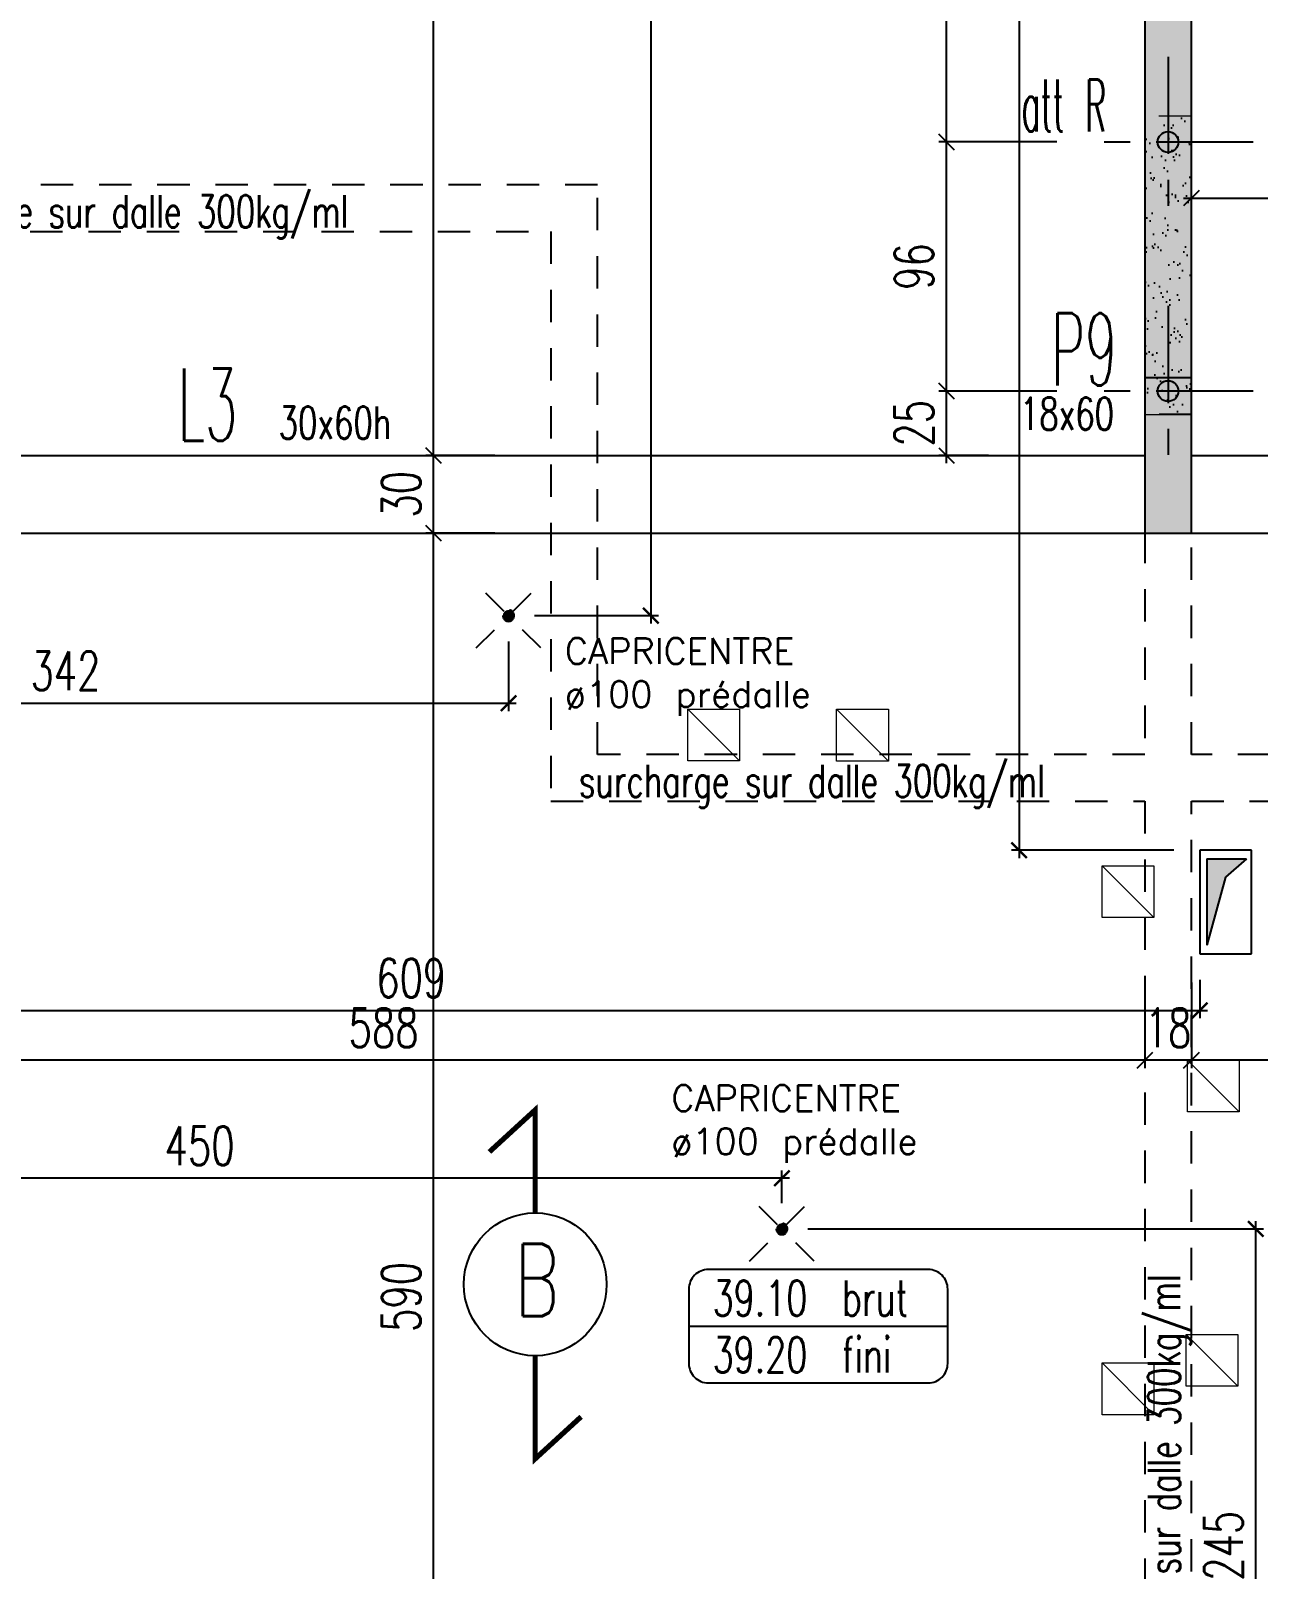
# Model space of a CAD drawing. Extents: x 308 to 787, y -199 to -146.
# Drawn here: x 325.88 to 330.62, y -170.14 to -164.2 of the extents above; entities that cross this region are included whole.
import ezdxf
from ezdxf.enums import TextEntityAlignment as Align

# ---------------------------------------------------------------- set-up
doc = ezdxf.new("R2010")
doc.units = 0
doc.header["$LTSCALE"] = 0.5
doc.header["$MEASUREMENT"] = 0
for name, pattern in [('AXES2', [1.125, 0.75, -0.125, 0.125, -0.125]), ('CACHE', [0.375, 0.25, -0.125]), ('CONTINU', [0]), ('DISCONTINU2', [0.375, 0.25, -0.125])]:
    doc.linetypes.add(name, pattern=pattern)
doc.layers.get('0').update_dxf_attribs({"linetype": 'CONTINUOUS'})
doc.layers.get('DEFPOINTS').update_dxf_attribs({"linetype": 'CONTINUOUS'})
doc.layers.add('00 - RESERVATIONS SPEC Plombier', color=90, linetype='CONTINUOUS', lineweight=20)
for name, color, linetype in [('_ SERTI RESERVATION', 210, 'CACHE'), ('AXES', 6, 'AXES2'), ('COTATION', 7, 'CONTINUOUS'), ('ELFOATTR', 7, 'CONTINUOUS'), ('HABILLAGE', 7, 'CONTINUOUS'), ('MURS', 3, 'CONTINUOUS'), ('PLANCHER', 7, 'CONTINUOUS'), ('POCHAGE', 254, 'CONTINUOUS'), ('POTEAUX', 1, 'CONTINUOUS'), ('POUTRES', 2, 'CONTINUOUS'), ('RAID', 1, 'CONTINUOUS'), ('RDC', 7, 'DISCONTINU2'), ('REPERAGE', 4, 'CONTINUOUS'), ('REPERE-POT', 4, 'CONTINUOUS'), ('REPERE-POUT', 4, 'CONTINUOUS'), ('REPERE-RAID', 4, 'CONTINUOUS'), ('TPFI cloisonsSAAD', 4, 'CONTINUOUS')]:
    doc.layers.add(name, color=color, linetype=linetype)
doc.styles.add('ROMANS8', font='romans.shx', dxfattribs={"width": 0.7})
doc.styles.get("Standard").update_dxf_attribs({"font": 'txt.shx'})
doc.dimstyles.new('COT50 cm', dxfattribs={"dimtxt": 0.15, "dimasz": 0.06, "dimexe": 0.03, "dimexo": 0.1, "dimgap": 0.05, "dimtad": 1, "dimdec": 0, "dimlfac": 100, "dimzin": 0, "dimdsep": 46, "dimtxsty": 'ROMANS8', "dimblk1": 'OBLIQUE', "dimblk2": 'OBLIQUE', "dimsah": 1, "dimcen": 0.03, "dimdle": 0.03, "dimclrt": 1, "dimadec": 0, "dimazin": 0, "dimtfac": 1, "dimtdec": 0, "dimtmove": 0, "dimatfit": 3, "dimfxl": 0, "dimtolj": 1, "dimtzin": 0, "dimlwd": -1, "dimlwe": -1, "dimarcsym": 0})
pattern_1 = [(37.5, (-167.69736, -4e-07), (-0.004409535, 0.134877664), [0, -0.1064, 0, -0.119, 0, -0.11375]), (7.5, (-167.69736, -4e-07), (0.12388437, 0.197550225), [0, -0.0574, 0, -0.0959, 0, -0.03675]), (327.5, (-167.78346, -4e-07), (0.21798993, 0.000396134), [0, -0.035, 0, -0.126, 0, -0.1645]), (317.5, (-167.78346, -4e-07), (0.21042886, 0.06143729), [0, -0.0175, 0, -0.0826, 0, -0.0945])]

# ---------------------------------------------------------------- blocks, each defined once
blk = doc.blocks.new('139')
at = {"layer": 'HABILLAGE', "color": 7}
blk.add_line((-0.6648, 0), (0.6648, 0), dxfattribs=at)
at = {"layer": 'HABILLAGE'}
blk.add_lwpolyline([(-0.5648, -0.291), (0.5648, -0.291, 0.414214), (0.6648, -0.191), (0.6648, 0.191, 0.414214), (0.5648, 0.291), (-0.5648, 0.291, 0.414214), (-0.6648, 0.191), (-0.6648, -0.191, 0.414214)], format="xyb", close=True, dxfattribs=at)
at = {"layer": 'HABILLAGE', "color": 1, "width": 0.7}
for s, p in [('brut', (0.1215, 0.054)), ('fini', (0.1215, -0.237))]:
    blk.add_text(s, height=0.18, dxfattribs=at).set_placement(p)
for tag, p in [('NIVBRUT', (-0.5425, 0.054)), ('NIVFINI', (-0.5425, -0.237))]:
    blk.add_attdef(tag, p, '', height=0.18, dxfattribs=at)
blk = doc.blocks.new('_Oblique')
at = {"layer": 'COTATION', "color": 0, "lineweight": -2}
blk.add_line((-0.5, -0.5), (0.5, 0.5), dxfattribs=at)
blk = doc.blocks.new('*D164')
at = {"layer": 'COTATION', "color": 0, "transparency": 16777216}
for p, q in [((327.432, -172.0714), (327.432, -166.1113)), ((327.669, -166.1413), (327.402, -166.1413)), ((327.6382, -172.0414), (327.402, -172.0414))]:
    blk.add_line(p, q, dxfattribs=at)
at = {"layer": 'DEFPOINTS', "color": 0, "transparency": 16777216}
for p in [(327.432, -166.1413), (327.769, -166.1413), (327.7382, -172.0414)]:
    blk.add_point(p, dxfattribs=at)
at = {"layer": 'COTATION', "color": 0, "transparency": 16777216, "xscale": 0.06, "yscale": 0.06, "zscale": 0.06}
for p, rotation in [((327.432, -166.1413), 90), ((327.432, -172.0414), 270)]:
    blk.add_blockref('_Oblique', p, dxfattribs=dict(at, rotation=rotation))
at = {"layer": 'COTATION', "color": 1, "transparency": 16777216, "insert": (327.307, -169.0913), "char_height": 0.15, "attachment_point": 5, "rotation": 90, "style": 'ROMANS8'}
blk.add_mtext('\\A1;590', dxfattribs=at)
blk = doc.blocks.new('*D165')
at = {"layer": 'COTATION', "color": 0, "transparency": 16777216}
for p, q in [((327.669, -165.8413), (327.402, -165.8413)), ((327.432, -166.1713), (327.432, -165.8113)), ((327.669, -166.1413), (327.402, -166.1413))]:
    blk.add_line(p, q, dxfattribs=at)
at = {"layer": 'DEFPOINTS', "color": 0, "transparency": 16777216}
for p in [(327.432, -165.8413), (327.769, -165.8413), (327.769, -166.1413)]:
    blk.add_point(p, dxfattribs=at)
at = {"layer": 'COTATION', "color": 0, "transparency": 16777216, "xscale": 0.06, "yscale": 0.06, "zscale": 0.06}
for p, rotation in [((327.432, -165.8413), 90), ((327.432, -166.1413), 270)]:
    blk.add_blockref('_Oblique', p, dxfattribs=dict(at, rotation=rotation))
at = {"layer": 'COTATION', "color": 1, "transparency": 16777216, "insert": (327.307, -165.9913), "char_height": 0.15, "attachment_point": 5, "rotation": 90, "style": 'ROMANS8'}
blk.add_mtext('\\A1;30', dxfattribs=at)
blk = doc.blocks.new('*D166')
at = {"layer": 'COTATION', "color": 0, "transparency": 16777216}
for p, q in [((327.432, -165.8713), (327.432, -160.6113)), ((327.8938, -160.6413), (327.402, -160.6413)), ((327.669, -165.8413), (327.402, -165.8413))]:
    blk.add_line(p, q, dxfattribs=at)
at = {"layer": 'DEFPOINTS', "color": 0, "transparency": 16777216}
for p in [(327.432, -160.6413), (327.9938, -160.6413), (327.769, -165.8413)]:
    blk.add_point(p, dxfattribs=at)
at = {"layer": 'COTATION', "color": 0, "transparency": 16777216, "xscale": 0.06, "yscale": 0.06, "zscale": 0.06}
for p, rotation in [((327.432, -160.6413), 90), ((327.432, -165.8413), 270)]:
    blk.add_blockref('_Oblique', p, dxfattribs=dict(at, rotation=rotation))
at = {"layer": 'COTATION', "color": 1, "transparency": 16777216, "insert": (327.307, -163.2413), "char_height": 0.15, "attachment_point": 5, "rotation": 90, "style": 'ROMANS8'}
blk.add_mtext('\\A1;520', dxfattribs=at)
blk = doc.blocks.new('*D175')
at = {"layer": 'COTATION', "color": 0, "transparency": 16777216}
for p, q in [((329.8402, -165.5926), (329.3832, -165.5926)), ((329.4132, -165.8713), (329.4132, -165.5626)), ((329.5753, -165.8413), (329.3832, -165.8413))]:
    blk.add_line(p, q, dxfattribs=at)
at = {"layer": 'DEFPOINTS', "color": 0, "transparency": 16777216}
for p in [(329.4132, -165.5926), (329.9402, -165.5926), (329.6753, -165.8413)]:
    blk.add_point(p, dxfattribs=at)
at = {"layer": 'COTATION', "color": 0, "transparency": 16777216, "xscale": 0.06, "yscale": 0.06, "zscale": 0.06}
for p, rotation in [((329.4132, -165.5926), 90), ((329.4132, -165.8413), 270)]:
    blk.add_blockref('_Oblique', p, dxfattribs=dict(at, rotation=rotation))
at = {"layer": 'COTATION', "color": 1, "transparency": 16777216, "insert": (329.2882, -165.717), "char_height": 0.15, "attachment_point": 5, "rotation": 90, "style": 'ROMANS8'}
blk.add_mtext('\\A1;25', dxfattribs=at)
blk = doc.blocks.new('*D176')
at = {"layer": 'COTATION', "color": 0, "transparency": 16777216}
for p, q in [((329.8402, -164.6305), (329.3832, -164.6305)), ((329.4132, -165.6226), (329.4132, -164.6005)), ((329.8402, -165.5926), (329.3832, -165.5926))]:
    blk.add_line(p, q, dxfattribs=at)
at = {"layer": 'DEFPOINTS', "color": 0, "transparency": 16777216}
for p in [(329.4132, -164.6305), (329.9402, -164.6305), (329.9402, -165.5926)]:
    blk.add_point(p, dxfattribs=at)
at = {"layer": 'COTATION', "color": 0, "transparency": 16777216, "xscale": 0.06, "yscale": 0.06, "zscale": 0.06}
for p, rotation in [((329.4132, -164.6305), 90), ((329.4132, -165.5926), 270)]:
    blk.add_blockref('_Oblique', p, dxfattribs=dict(at, rotation=rotation))
at = {"layer": 'COTATION', "color": 1, "transparency": 16777216, "insert": (329.2882, -165.1116), "char_height": 0.15, "attachment_point": 5, "rotation": 90, "style": 'ROMANS8'}
blk.add_mtext('\\A1;96', dxfattribs=at)
blk = doc.blocks.new('*D177')
at = {"layer": 'COTATION', "color": 0, "transparency": 16777216}
for p, q in [((329.8493, -163.4405), (329.3832, -163.4405)), ((329.4132, -164.6605), (329.4132, -163.4105)), ((329.8402, -164.6305), (329.3832, -164.6305))]:
    blk.add_line(p, q, dxfattribs=at)
at = {"layer": 'DEFPOINTS', "color": 0, "transparency": 16777216}
for p in [(329.4132, -163.4405), (329.9493, -163.4405), (329.9402, -164.6305)]:
    blk.add_point(p, dxfattribs=at)
at = {"layer": 'COTATION', "color": 0, "transparency": 16777216, "xscale": 0.06, "yscale": 0.06, "zscale": 0.06}
for p, rotation in [((329.4132, -163.4405), 90), ((329.4132, -164.6305), 270)]:
    blk.add_blockref('_Oblique', p, dxfattribs=dict(at, rotation=rotation))
at = {"layer": 'COTATION', "color": 1, "transparency": 16777216, "insert": (329.2882, -164.0355), "char_height": 0.15, "attachment_point": 5, "rotation": 90, "style": 'ROMANS8'}
blk.add_mtext('\\A1;119', dxfattribs=at)
blk = doc.blocks.new('*D590')
at = {"layer": 'COTATION', "color": 0, "transparency": 16777216}
for p, q in [((330.3593, -167.8771), (330.3593, -168.2071)), ((332.9326, -167.8771), (332.9326, -168.2071)), ((332.9626, -168.1771), (330.3293, -168.1771))]:
    blk.add_line(p, q, dxfattribs=at)
at = {"layer": 'DEFPOINTS', "color": 0, "transparency": 16777216}
for p in [(330.3593, -166.1413), (332.9326, -166.1413), (330.3593, -168.1771)]:
    blk.add_point(p, dxfattribs=at)
at = {"layer": 'COTATION', "color": 0, "transparency": 16777216, "xscale": 0.06, "yscale": 0.06, "zscale": 0.06, "rotation": 180}
blk.add_blockref('_Oblique', (330.3593, -168.1771), dxfattribs=at)
at = {"layer": 'COTATION', "color": 0, "transparency": 16777216, "xscale": 0.06, "yscale": 0.06, "zscale": 0.06}
blk.add_blockref('_Oblique', (332.9326, -168.1771), dxfattribs=at)
at = {"layer": 'COTATION', "color": 1, "transparency": 16777216, "insert": (331.646, -168.0521), "char_height": 0.15, "attachment_point": 5, "style": 'ROMANS8'}
blk.add_mtext('\\A1;257', dxfattribs=at)
blk = doc.blocks.new('*D591')
at = {"layer": 'COTATION', "color": 0, "transparency": 16777216}
for p, q in [((330.1793, -167.8771), (330.1793, -168.2071)), ((330.3593, -167.8771), (330.3593, -168.2071)), ((330.3893, -168.1771), (330.1493, -168.1771))]:
    blk.add_line(p, q, dxfattribs=at)
at = {"layer": 'DEFPOINTS', "color": 0, "transparency": 16777216}
for p in [(330.1793, -166.1413), (330.3593, -166.1413), (330.1793, -168.1771)]:
    blk.add_point(p, dxfattribs=at)
at = {"layer": 'COTATION', "color": 0, "transparency": 16777216, "xscale": 0.06, "yscale": 0.06, "zscale": 0.06, "rotation": 180}
blk.add_blockref('_Oblique', (330.1793, -168.1771), dxfattribs=at)
at = {"layer": 'COTATION', "color": 0, "transparency": 16777216, "xscale": 0.06, "yscale": 0.06, "zscale": 0.06}
blk.add_blockref('_Oblique', (330.3593, -168.1771), dxfattribs=at)
at = {"layer": 'COTATION', "color": 1, "transparency": 16777216, "insert": (330.2693, -168.0521), "char_height": 0.15, "attachment_point": 5, "style": 'ROMANS8'}
blk.add_mtext('\\A1;18', dxfattribs=at)
blk = doc.blocks.new('*D592')
at = {"layer": 'COTATION', "color": 0, "transparency": 16777216}
for p, q in [((324.299, -167.8771), (324.299, -168.2071)), ((330.1793, -167.8771), (330.1793, -168.2071)), ((330.2093, -168.1771), (324.269, -168.1771))]:
    blk.add_line(p, q, dxfattribs=at)
at = {"layer": 'DEFPOINTS', "color": 0, "transparency": 16777216}
for p in [(330.1793, -166.1413), (324.299, -166.3597), (324.299, -168.1771)]:
    blk.add_point(p, dxfattribs=at)
at = {"layer": 'COTATION', "color": 0, "transparency": 16777216, "xscale": 0.06, "yscale": 0.06, "zscale": 0.06, "rotation": 180}
blk.add_blockref('_Oblique', (324.299, -168.1771), dxfattribs=at)
at = {"layer": 'COTATION', "color": 0, "transparency": 16777216, "xscale": 0.06, "yscale": 0.06, "zscale": 0.06}
blk.add_blockref('_Oblique', (330.1793, -168.1771), dxfattribs=at)
at = {"layer": 'COTATION', "color": 1, "transparency": 16777216, "insert": (327.2392, -168.0521), "char_height": 0.15, "attachment_point": 5, "style": 'ROMANS8'}
blk.add_mtext('\\A1;588', dxfattribs=at)
blk = doc.blocks.new('*D597')
at = {"layer": 'COTATION', "color": 0, "transparency": 16777216}
for p, q in [((330.3593, -165.111), (330.3593, -164.8174)), ((331.5559, -164.9963), (331.5559, -164.8174)), ((330.3293, -164.8474), (331.5859, -164.8474))]:
    blk.add_line(p, q, dxfattribs=at)
at = {"layer": 'DEFPOINTS', "color": 0, "transparency": 16777216}
for p in [(331.5559, -164.8474), (331.5559, -165.0963), (330.3593, -165.211)]:
    blk.add_point(p, dxfattribs=at)
at = {"layer": 'COTATION', "color": 0, "transparency": 16777216, "xscale": 0.06, "yscale": 0.06, "zscale": 0.06, "rotation": 180}
blk.add_blockref('_Oblique', (330.3593, -164.8474), dxfattribs=at)
at = {"layer": 'COTATION', "color": 0, "transparency": 16777216, "xscale": 0.06, "yscale": 0.06, "zscale": 0.06}
blk.add_blockref('_Oblique', (331.5559, -164.8474), dxfattribs=at)
at = {"layer": 'COTATION', "color": 1, "transparency": 16777216, "insert": (330.9576, -164.7224), "char_height": 0.15, "attachment_point": 5, "style": 'ROMANS8'}
blk.add_mtext('\\A1;120', dxfattribs=at)
blk = doc.blocks.new('A$C6B096A38')
at = {"layer": 'POCHAGE'}
h = blk.add_hatch(dxfattribs=at)
h.set_pattern_fill('AR-SAND', color=0, scale=0.07)
h.set_pattern_definition([(37.5, (-513.79323, 160.44126), (-0.004409535, 0.134877664), [0, -0.1064, 0, -0.119, 0, -0.11375]), (7.5, (-513.79323, 160.44126), (0.12388437, 0.197550225), [0, -0.0574, 0, -0.0959, 0, -0.03675]), (327.5, (-513.87933, 160.44126), (0.21798993, 0.000396134), [0, -0.035, 0, -0.126, 0, -0.1645]), (317.5, (-513.87933, 160.44126), (0.21042886, 0.06143729), [0, -0.0175, 0, -0.0826, 0, -0.0945])])
h.paths.add_polyline_path([(-15.7368, -4.0893), (-15.9168, -4.0893), (-15.9168, -5.2414), (-15.7368, -5.2414)])
at = {"layer": 'AXES', "color": 1}
for p, q in [((-15.8268, -3.8604), (-15.8268, -4.5181)), ((-15.498, -4.1893), (-16.1557, -4.1893)), ((-15.8268, -4.8225), (-15.8268, -5.4802)), ((-15.498, -5.1514), (-16.1557, -5.1514))]:
    blk.add_line(p, q, dxfattribs=at)
at = {"layer": 'RAID'}
for centre in [(-15.8268, -4.1893), (-15.8268, -5.1514)]:
    blk.add_circle(centre, 0.04, dxfattribs=at)
at = {"layer": 'RDC', "linetype": 'CACHE', "lineweight": 15}
blk.add_lwpolyline([(-15.7368, -4.0893), (-15.9168, -4.0893), (-15.9168, -5.2414), (-15.7368, -5.2414)], close=True, dxfattribs=at)
blk = doc.blocks.new('Ldouille')
h = blk.add_hatch(color=256)
h.dxf.hatch_style = 1
h.paths.add_polyline_path([(8.8, 0, 1), (-8.8, 0, 1)])
for p, q in [((-50, 50), (50, -50)), ((50, 50), (-50, -50))]:
    blk.add_line(p, q)
blk.add_circle((0, 0), 8.82)
at = {"layer": 'ELFOATTR', "flags": 11}
for tag, p in [('LUM', (45.3, -4.4, 0)), ('NOM', (45.3, -21.2, 0))]:
    blk.add_attdef(tag, p, '', height=10, dxfattribs=at)
blk = doc.blocks.new('_ArchTick')
at = {"color": 0, "linetype": 'ByBlock', "const_width": 0.15}
blk.add_lwpolyline([(-0.5, -0.5), (0.5, 0.5)], dxfattribs=at)
blk = doc.blocks.new('*D1029')
at = {"layer": '_ SERTI RESERVATION', "color": 0, "linetype": 'CONTINU', "transparency": 16777216}
for p, q in [((324.2992, -166.3942), (324.2992, -166.8283)), ((327.7216, -166.5599), (327.7216, -166.8283)), ((324.2692, -166.7983), (327.7516, -166.7983))]:
    blk.add_line(p, q, dxfattribs=at)
at = {"layer": 'DEFPOINTS', "color": 0, "linetype": 'CONTINU', "transparency": 16777216}
for p in [(324.2992, -166.2942), (327.7216, -166.4599), (327.7216, -166.7983)]:
    blk.add_point(p, dxfattribs=at)
at = {"layer": '_ SERTI RESERVATION', "color": 0, "linetype": 'CONTINU', "transparency": 16777216, "xscale": 0.06, "yscale": 0.06, "zscale": 0.06, "rotation": 180}
blk.add_blockref('_ArchTick', (324.2992, -166.7983), dxfattribs=at)
at = {"layer": '_ SERTI RESERVATION', "color": 0, "linetype": 'CONTINU', "transparency": 16777216, "xscale": 0.06, "yscale": 0.06, "zscale": 0.06}
blk.add_blockref('_ArchTick', (327.7216, -166.7983), dxfattribs=at)
at = {"layer": '_ SERTI RESERVATION', "linetype": 'CONTINU', "transparency": 16777216, "insert": (326.0104, -166.6733), "char_height": 0.15, "attachment_point": 5, "style": 'ROMANS8'}
blk.add_mtext('\\A1;342', dxfattribs=at)
blk = doc.blocks.new('*D1030')
at = {"layer": '_ SERTI RESERVATION', "color": 0, "linetype": 'CONTINU', "transparency": 16777216}
for p, q in [((328.2715, -160.6113), (328.2715, -166.4899)), ((327.3391, -160.6413), (328.3015, -160.6413)), ((327.8216, -166.4599), (328.3015, -166.4599))]:
    blk.add_line(p, q, dxfattribs=at)
at = {"layer": 'DEFPOINTS', "color": 0, "linetype": 'CONTINU', "transparency": 16777216}
for p in [(327.2391, -160.6413), (327.7216, -166.4599), (328.2715, -166.4599)]:
    blk.add_point(p, dxfattribs=at)
at = {"layer": '_ SERTI RESERVATION', "color": 0, "linetype": 'CONTINU', "transparency": 16777216, "xscale": 0.06, "yscale": 0.06, "zscale": 0.06}
for p, rotation in [((328.2715, -160.6413), 90), ((328.2715, -166.4599), 270)]:
    blk.add_blockref('_ArchTick', p, dxfattribs=dict(at, rotation=rotation))
at = {"layer": '_ SERTI RESERVATION', "linetype": 'CONTINU', "transparency": 16777216, "insert": (328.1465, -163.5506), "char_height": 0.15, "attachment_point": 5, "rotation": 90, "style": 'ROMANS8'}
blk.add_mtext('\\A1;582', dxfattribs=at)
blk = doc.blocks.new('*D1031')
at = {"layer": '_ SERTI RESERVATION', "color": 0, "linetype": 'CONTINU', "transparency": 16777216}
for p, q in [((329.6939, -160.6113), (329.6939, -167.3963)), ((330.0793, -160.6413), (329.6639, -160.6413)), ((330.2919, -167.3663), (329.6639, -167.3663))]:
    blk.add_line(p, q, dxfattribs=at)
at = {"layer": 'DEFPOINTS', "color": 0, "linetype": 'CONTINU', "transparency": 16777216}
for p in [(330.1793, -160.6413), (329.6939, -167.3663), (330.3919, -167.3663)]:
    blk.add_point(p, dxfattribs=at)
at = {"layer": '_ SERTI RESERVATION', "color": 0, "linetype": 'CONTINU', "transparency": 16777216, "xscale": 0.06, "yscale": 0.06, "zscale": 0.06}
for p, rotation in [((329.6939, -160.6413), 90), ((329.6939, -167.3663), 270)]:
    blk.add_blockref('_ArchTick', p, dxfattribs=dict(at, rotation=rotation))
at = {"layer": '_ SERTI RESERVATION', "linetype": 'CONTINU', "transparency": 16777216, "insert": (329.5689, -164.0038), "char_height": 0.15, "attachment_point": 5, "rotation": 90, "style": 'ROMANS8'}
blk.add_mtext('\\A1;673', dxfattribs=at)
blk = doc.blocks.new('*D1032')
at = {"layer": '_ SERTI RESERVATION', "color": 0, "linetype": 'CONTINU', "transparency": 16777216}
for p, q in [((324.2998, -167.4437), (324.2998, -168.015)), ((330.3919, -167.8663), (330.3919, -168.015)), ((324.2698, -167.985), (330.4219, -167.985))]:
    blk.add_line(p, q, dxfattribs=at)
at = {"layer": 'DEFPOINTS', "color": 0, "linetype": 'CONTINU', "transparency": 16777216}
for p in [(324.2998, -167.3437), (330.3919, -167.7663), (330.3919, -167.985)]:
    blk.add_point(p, dxfattribs=at)
at = {"layer": '_ SERTI RESERVATION', "color": 0, "linetype": 'CONTINU', "transparency": 16777216, "xscale": 0.06, "yscale": 0.06, "zscale": 0.06, "rotation": 180}
blk.add_blockref('_ArchTick', (324.2998, -167.985), dxfattribs=at)
at = {"layer": '_ SERTI RESERVATION', "color": 0, "linetype": 'CONTINU', "transparency": 16777216, "xscale": 0.06, "yscale": 0.06, "zscale": 0.06}
blk.add_blockref('_ArchTick', (330.3919, -167.985), dxfattribs=at)
at = {"layer": '_ SERTI RESERVATION', "linetype": 'CONTINU', "transparency": 16777216, "insert": (327.3458, -167.86), "char_height": 0.15, "attachment_point": 5, "style": 'ROMANS8'}
blk.add_mtext('\\A1;609', dxfattribs=at)
blk = doc.blocks.new('*D1142')
at = {"layer": '_ SERTI RESERVATION', "color": 0, "linetype": 'CONTINU', "transparency": 16777216}
for p, q in [((330.6081, -171.3063), (330.6081, -168.7987)), ((328.8773, -168.8287), (330.6381, -168.8287)), ((331.4562, -171.2763), (330.5781, -171.2763))]:
    blk.add_line(p, q, dxfattribs=at)
at = {"layer": 'DEFPOINTS', "color": 0, "linetype": 'CONTINU', "transparency": 16777216}
for p in [(328.7773, -168.8287), (330.6081, -168.8287), (331.5562, -171.2763)]:
    blk.add_point(p, dxfattribs=at)
at = {"layer": '_ SERTI RESERVATION', "color": 0, "linetype": 'CONTINU', "transparency": 16777216, "xscale": 0.06, "yscale": 0.06, "zscale": 0.06}
for p, rotation in [((330.6081, -168.8287), 90), ((330.6081, -171.2763), 270)]:
    blk.add_blockref('_ArchTick', p, dxfattribs=dict(at, rotation=rotation))
at = {"layer": '_ SERTI RESERVATION', "linetype": 'CONTINU', "transparency": 16777216, "insert": (330.4831, -170.0525), "char_height": 0.15, "attachment_point": 5, "rotation": 90, "style": 'ROMANS8'}
blk.add_mtext('\\A1;245', dxfattribs=at)
blk = doc.blocks.new('*D1143')
at = {"layer": '_ SERTI RESERVATION', "color": 0, "linetype": 'CONTINU', "transparency": 16777216}
for p, q in [((328.8073, -168.6328), (324.2493, -168.6328)), ((324.2793, -168.7287), (324.2793, -168.6028)), ((328.7773, -168.7287), (328.7773, -168.6028))]:
    blk.add_line(p, q, dxfattribs=at)
at = {"layer": 'DEFPOINTS', "color": 0, "linetype": 'CONTINU', "transparency": 16777216}
for p in [(324.2793, -168.6328), (324.2793, -168.8287), (328.7773, -168.8287)]:
    blk.add_point(p, dxfattribs=at)
at = {"layer": '_ SERTI RESERVATION', "color": 0, "linetype": 'CONTINU', "transparency": 16777216, "xscale": 0.06, "yscale": 0.06, "zscale": 0.06, "rotation": 180}
blk.add_blockref('_ArchTick', (324.2793, -168.6328), dxfattribs=at)
at = {"layer": '_ SERTI RESERVATION', "color": 0, "linetype": 'CONTINU', "transparency": 16777216, "xscale": 0.06, "yscale": 0.06, "zscale": 0.06}
blk.add_blockref('_ArchTick', (328.7773, -168.6328), dxfattribs=at)
at = {"layer": '_ SERTI RESERVATION', "linetype": 'CONTINU', "transparency": 16777216, "insert": (326.5283, -168.5078), "char_height": 0.15, "attachment_point": 5, "style": 'ROMANS8'}
blk.add_mtext('\\A1;450', dxfattribs=at)

msp = doc.modelspace()

# ---------------------------------------------------------------- hatches: boundary and pattern name
at = {"layer": '_ SERTI RESERVATION', "linetype": 'ByBlock'}
h = msp.add_hatch(color=256, dxfattribs=at)
h.dxf.hatch_style = 1
h.paths.add_polyline_path([(330.491, -167.4702), (330.5719, -167.3998), (330.4194, -167.3998), (330.4194, -167.7322)])
h = msp.add_hatch(color=256, dxfattribs=at)
h.dxf.hatch_style = 1
h.paths.add_polyline_path([(330.491, -167.4702), (330.5719, -167.3998), (330.4194, -167.3998), (330.4194, -167.7322)])
at = {"layer": 'POCHAGE'}
msp.add_hatch(color=256, dxfattribs=at).paths.add_polyline_path([(317.3792, -158.4313), (322.4095, -158.4345), (322.4063, -163.4315), (322.8943, -163.4315), (322.8943, -163.2515), (322.5893, -163.2515), (322.5893, -158.4313), (324.0993, -158.4313), (324.0993, -163.2515), (324.0493, -163.2515), (324.0493, -163.4315), (324.0993, -163.4315), (324.0993, -163.6413), (324.299, -163.6413), (324.299, -160.6413), (330.1793, -160.6413), (330.1793, -166.1413), (330.3593, -166.1413), (330.3593, -160.6413), (332.9326, -160.6413), (332.9326, -166.1413), (333.1126, -166.1413), (333.1126, -160.6413), (339.0159, -160.6413), (339.0155, -165.5414), (339.1955, -165.5411), (339.1959, -160.6413), (342.9147, -160.6413), (342.9147, -167.1613), (344.696, -167.1613), (344.6961, -166.9808), (343.0947, -166.9808), (343.0947, -160.6413), (345.936, -160.6413), (345.936, -166.961), (345.8513, -167.1612), (346.0962, -167.1612), (346.0959, -160.4413), (324.2993, -160.4413), (324.299, -158.2313), (317.1999, -158.2313), (317.1999, -163.4304), (317.3792, -163.4315)])
h = msp.add_hatch(dxfattribs=at)
h.set_pattern_fill('AR-SAND', color=0, scale=0.07)
h.set_pattern_definition(pattern_1)
h.paths.add_polyline_path([(330.359, -164.5305), (330.179, -164.5305), (330.179, -165.6826), (330.359, -165.6826)])
h = msp.add_hatch(dxfattribs=at)
h.set_pattern_fill('AR-SAND', color=0, scale=0.07)
h.set_pattern_definition(pattern_1)
h.paths.add_polyline_path([(330.359, -164.5305), (330.179, -164.5305), (330.179, -165.6826), (330.359, -165.6826)])
h = msp.add_hatch(dxfattribs=at)
h.set_pattern_fill('AR-SAND', color=0, scale=0.07)
h.set_pattern_definition(pattern_1)
h.paths.add_polyline_path([(330.359, -164.5305), (330.179, -164.5305), (330.179, -165.6826), (330.359, -165.6826)])
h = msp.add_hatch(dxfattribs=at)
h.set_pattern_fill('AR-SAND', color=0, scale=0.07)
h.set_pattern_definition(pattern_1)
h.paths.add_polyline_path([(330.359, -164.5305), (330.179, -164.5305), (330.179, -165.6826), (330.359, -165.6826)])
h = msp.add_hatch(dxfattribs=at)
h.set_pattern_fill('AR-SAND', color=0, scale=0.07)
h.set_pattern_definition(pattern_1)
h.paths.add_polyline_path([(330.359, -164.5305), (330.179, -164.5305), (330.179, -165.6826), (330.359, -165.6826)])
h = msp.add_hatch(dxfattribs=at)
h.set_pattern_fill('AR-SAND', color=0, scale=0.07)
h.set_pattern_definition(pattern_1)
h.paths.add_polyline_path([(330.359, -164.5305), (330.179, -164.5305), (330.179, -165.6826), (330.359, -165.6826)])
h = msp.add_hatch(dxfattribs=at)
h.set_pattern_fill('AR-SAND', color=0, scale=0.07)
h.set_pattern_definition(pattern_1)
h.paths.add_polyline_path([(330.359, -164.5305), (330.179, -164.5305), (330.179, -165.6826), (330.359, -165.6826)])
h = msp.add_hatch(dxfattribs=at)
h.set_pattern_fill('AR-SAND', color=0, scale=0.07)
h.set_pattern_definition(pattern_1)
h.paths.add_polyline_path([(330.359, -164.5305), (330.179, -164.5305), (330.179, -165.6826), (330.359, -165.6826)])
h = msp.add_hatch(dxfattribs=at)
h.set_pattern_fill('AR-SAND', color=0, scale=0.07)
h.set_pattern_definition(pattern_1)
h.paths.add_polyline_path([(330.359, -164.5305), (330.179, -164.5305), (330.179, -165.6826), (330.359, -165.6826)])
h = msp.add_hatch(dxfattribs=at)
h.set_pattern_fill('AR-SAND', color=0, scale=0.07)
h.set_pattern_definition(pattern_1)
h.paths.add_polyline_path([(330.359, -164.5305), (330.179, -164.5305), (330.179, -165.6826), (330.359, -165.6826)])
h = msp.add_hatch(dxfattribs=at)
h.set_pattern_fill('AR-SAND', color=0, scale=0.07)
h.set_pattern_definition(pattern_1)
h.paths.add_polyline_path([(330.359, -164.5305), (330.179, -164.5305), (330.179, -165.6826), (330.359, -165.6826)])
h = msp.add_hatch(dxfattribs=at)
h.set_pattern_fill('AR-SAND', color=0, scale=0.07)
h.set_pattern_definition(pattern_1)
h.paths.add_polyline_path([(330.359, -164.5305), (330.179, -164.5305), (330.179, -165.6826), (330.359, -165.6826)])
h = msp.add_hatch(dxfattribs=at)
h.set_pattern_fill('AR-SAND', color=0, scale=0.07)
h.set_pattern_definition(pattern_1)
h.paths.add_polyline_path([(330.359, -164.5305), (330.179, -164.5305), (330.179, -165.6826), (330.359, -165.6826)])
h = msp.add_hatch(dxfattribs=at)
h.set_pattern_fill('AR-SAND', color=0, scale=0.07)
h.set_pattern_definition(pattern_1)
h.paths.add_polyline_path([(330.359, -164.5305), (330.179, -164.5305), (330.179, -165.6826), (330.359, -165.6826)])
h = msp.add_hatch(dxfattribs=at)
h.set_pattern_fill('AR-SAND', color=0, scale=0.07)
h.set_pattern_definition(pattern_1)
h.paths.add_polyline_path([(330.359, -164.5305), (330.179, -164.5305), (330.179, -165.6826), (330.359, -165.6826)])
h = msp.add_hatch(dxfattribs=at)
h.set_pattern_fill('AR-SAND', color=0, scale=0.07)
h.set_pattern_definition(pattern_1)
h.paths.add_polyline_path([(330.359, -164.5305), (330.179, -164.5305), (330.179, -165.6826), (330.359, -165.6826)])
h = msp.add_hatch(dxfattribs=at)
h.set_pattern_fill('AR-SAND', color=0, scale=0.07)
h.set_pattern_definition(pattern_1)
h.paths.add_polyline_path([(330.359, -164.5305), (330.179, -164.5305), (330.179, -165.6826), (330.359, -165.6826)])
h = msp.add_hatch(dxfattribs=at)
h.set_pattern_fill('AR-SAND', color=0, scale=0.07)
h.set_pattern_definition(pattern_1)
h.paths.add_polyline_path([(330.359, -164.5305), (330.179, -164.5305), (330.179, -165.6826), (330.359, -165.6826)])
h = msp.add_hatch(dxfattribs=at)
h.set_pattern_fill('AR-SAND', color=0, scale=0.07)
h.set_pattern_definition(pattern_1)
h.paths.add_polyline_path([(330.359, -164.5305), (330.179, -164.5305), (330.179, -165.6826), (330.359, -165.6826)])
h = msp.add_hatch(dxfattribs=at)
h.set_pattern_fill('AR-SAND', color=0, scale=0.07)
h.set_pattern_definition(pattern_1)
h.paths.add_polyline_path([(330.359, -164.5305), (330.179, -164.5305), (330.179, -165.6826), (330.359, -165.6826)])
h = msp.add_hatch(dxfattribs=at)
h.set_pattern_fill('AR-SAND', color=0, scale=0.07)
h.set_pattern_definition(pattern_1)
h.paths.add_polyline_path([(330.359, -164.5305), (330.179, -164.5305), (330.179, -165.6826), (330.359, -165.6826)])
h = msp.add_hatch(dxfattribs=at)
h.set_pattern_fill('AR-SAND', color=0, scale=0.07)
h.set_pattern_definition(pattern_1)
h.paths.add_polyline_path([(330.359, -164.5305), (330.179, -164.5305), (330.179, -165.6826), (330.359, -165.6826)])
h = msp.add_hatch(dxfattribs=at)
h.set_pattern_fill('AR-SAND', color=0, scale=0.07)
h.set_pattern_definition(pattern_1)
h.paths.add_polyline_path([(330.359, -164.5305), (330.179, -164.5305), (330.179, -165.6826), (330.359, -165.6826)])
h = msp.add_hatch(dxfattribs=at)
h.set_pattern_fill('AR-SAND', color=0, scale=0.07)
h.set_pattern_definition(pattern_1)
h.paths.add_polyline_path([(330.359, -164.5305), (330.179, -164.5305), (330.179, -165.6826), (330.359, -165.6826)])
h = msp.add_hatch(dxfattribs=at)
h.set_pattern_fill('AR-SAND', color=0, scale=0.07)
h.set_pattern_definition(pattern_1)
h.paths.add_polyline_path([(330.359, -164.5305), (330.179, -164.5305), (330.179, -165.6826), (330.359, -165.6826)])
h = msp.add_hatch(dxfattribs=at)
h.set_pattern_fill('AR-SAND', color=0, scale=0.07)
h.set_pattern_definition(pattern_1)
h.paths.add_polyline_path([(330.359, -164.5305), (330.179, -164.5305), (330.179, -165.6826), (330.359, -165.6826)])
h = msp.add_hatch(dxfattribs=at)
h.set_pattern_fill('AR-SAND', color=0, scale=0.07)
h.set_pattern_definition(pattern_1)
h.paths.add_polyline_path([(330.359, -164.5305), (330.179, -164.5305), (330.179, -165.6826), (330.359, -165.6826)])
h = msp.add_hatch(dxfattribs=at)
h.set_pattern_fill('AR-SAND', color=0, scale=0.07)
h.set_pattern_definition(pattern_1)
h.paths.add_polyline_path([(330.359, -164.5305), (330.179, -164.5305), (330.179, -165.6826), (330.359, -165.6826)])
h = msp.add_hatch(dxfattribs=at)
h.set_pattern_fill('AR-SAND', color=0, scale=0.07)
h.set_pattern_definition(pattern_1)
h.paths.add_polyline_path([(330.359, -164.5305), (330.179, -164.5305), (330.179, -165.6826), (330.359, -165.6826)])
at = {"layer": 'POTEAUX'}
h = msp.add_hatch(color=256, dxfattribs=at)
h.dxf.hatch_style = 1
h.paths.add_polyline_path([(330.3593, -165.5413), (330.1792, -165.5414), (330.1793, -166.1413), (330.3593, -166.1413)])

# ---------------------------------------------------------------- linework, layer by layer
at = {"layer": '00 - RESERVATIONS SPEC Plombier', "color": 100}
for p, q in [((328.4142, -166.8213), (328.6142, -167.0213)), ((328.9892, -166.8214), (329.1892, -167.0214)), ((330.0142, -167.4263), (330.2142, -167.6263)), ((330.3442, -168.1763), (330.5442, -168.3763)), ((330.3392, -169.2363), (330.5392, -169.4363)), ((330.0142, -169.3463), (330.2142, -169.5463))]:
    msp.add_line(p, q, dxfattribs=at)
for points in [[(328.4142, -166.8213), (328.6142, -166.8213), (328.6142, -167.0213), (328.4142, -167.0213)], [(328.9892, -166.8214), (329.1892, -166.8214), (329.1892, -167.0214), (328.9892, -167.0214)], [(330.0142, -167.4263), (330.2142, -167.4263), (330.2142, -167.6263), (330.0142, -167.6263)], [(330.3442, -168.1763), (330.5442, -168.1763), (330.5442, -168.3763), (330.3442, -168.3763)], [(330.3392, -169.2363), (330.5392, -169.2363), (330.5392, -169.4363), (330.3392, -169.4363)], [(330.0142, -169.3463), (330.2142, -169.3463), (330.2142, -169.5463), (330.0142, -169.5463)]]:
    msp.add_lwpolyline(points, close=True, dxfattribs=at)
at = {"layer": '_ SERTI RESERVATION', "linetype": 'ByBlock'}
for p, q in [((330.3919, -167.3663), (330.3919, -167.7663)), ((330.5919, -167.3663), (330.3919, -167.3663)), ((330.3919, -167.3663), (330.3919, -167.7663)), ((330.5919, -167.3663), (330.3919, -167.3663)), ((330.5919, -167.7663), (330.5919, -167.3663)), ((330.5919, -167.7663), (330.5919, -167.3663)), ((330.4194, -167.3998), (330.4194, -167.7322)), ((330.4194, -167.3998), (330.5719, -167.3998)), ((330.4194, -167.3998), (330.4194, -167.7322)), ((330.4194, -167.3998), (330.5719, -167.3998)), ((330.5719, -167.3998), (330.491, -167.4702)), ((330.5719, -167.3998), (330.491, -167.4702)), ((330.491, -167.4702), (330.4194, -167.7322)), ((330.491, -167.4702), (330.4194, -167.7322)), ((330.3919, -167.7663), (330.5919, -167.7663)), ((330.3919, -167.7663), (330.5919, -167.7663))]:
    msp.add_line(p, q, dxfattribs=at)
at = {"layer": 'MURS'}
msp.add_lwpolyline([(324.299, -160.6413), (330.1793, -160.6413), (330.1793, -166.1413), (330.3593, -166.1413), (330.3593, -160.6413), (332.9326, -160.6413), (332.9326, -166.1413), (333.1126, -166.1413), (333.1126, -160.6413)], dxfattribs=at)
at = {"layer": 'PLANCHER', "color": 1, "const_width": 0.02}
for points in [[(327.8249, -168.767), (327.8249, -168.3689), (327.6478, -168.5312)], [(327.8249, -169.3183), (327.8249, -169.7164), (328.0021, -169.5541)]]:
    msp.add_lwpolyline(points, dxfattribs=at)
at = {"layer": 'PLANCHER', "color": 1}
msp.add_circle((327.8249, -169.0426), 0.2757, dxfattribs=at)
at = {"layer": 'POTEAUX'}
msp.add_lwpolyline([(330.3593, -165.5413), (330.1792, -165.5414), (330.1793, -166.1413), (330.3593, -166.1413)], close=True, dxfattribs=at)
at = {"layer": 'POUTRES'}
for p, q in [((324.299, -165.8413), (330.1793, -165.8413)), ((330.3593, -165.8413), (332.9326, -165.8413)), ((324.299, -166.1413), (338.9806, -166.1413))]:
    msp.add_line(p, q, dxfattribs=at)
at = {"layer": 'TPFI cloisonsSAAD', "linetype": 'CACHE'}
msp.add_lwpolyline([(324.2992, -164.9763), (327.8852, -164.9763), (327.8852, -167.1763), (330.1793, -167.1763), (330.1793, -171.4563), (333.1126, -171.4563), (333.1126, -167.1763), (339.0157, -167.1763), (339.0157, -166.9963), (332.403, -166.9963), (332.403, -167.1763), (332.9326, -167.1763), (332.9326, -171.2763), (330.3593, -171.2763), (330.3593, -167.1763), (330.8892, -167.1763), (330.8892, -166.9963), (330.3593, -166.9963), (330.3593, -165.6826), (330.1793, -165.6826), (330.1793, -166.9963), (328.0652, -166.9963), (328.0652, -164.7963), (324.299, -164.7963)], dxfattribs=at)

# ---------------------------------------------------------------- block references
at = {"layer": '_ SERTI RESERVATION', "xscale": -0.002500000019839044, "yscale": 0.002500000019839044, "zscale": 0.003999999999999999, "rotation": 180}
for p in [(327.7216, -166.4599), (328.7773, -168.8287)]:
    msp.add_blockref('Ldouille', p, dxfattribs=at)
at = {"layer": 'HABILLAGE', "color": 1, "xscale": 0.7521624, "yscale": 0.7521624, "zscale": 0.7521624}
msp.add_blockref('139', (328.9182, -169.2044), dxfattribs=at).add_auto_attribs({'NIVBRUT': '39.10', 'NIVFINI': '39.20'})
at = {"layer": 'RDC'}
msp.add_blockref('A$C6B096A38', (346.0959, -160.4413), dxfattribs=at)

# ---------------------------------------------------------------- texts
at = {"layer": '_ SERTI RESERVATION', "linetype": 'ByBlock', "char_height": 0.1, "attachment_point": 1}
for insert in [(327.9392, -166.5465), (328.3503, -168.2735)]:
    msp.add_mtext_dynamic_manual_height_columns('CAPRICENTRE\\Pø100 prédalle', width=1.472691, gutter_width=7.9227, heights=[0], dxfattribs=dict(at, insert=insert))
at = {"layer": 'PLANCHER', "color": 1, "width": 0.7}
msp.add_text('B', height=0.28, dxfattribs=at).set_placement((327.8313, -169.0261), align=Align.MIDDLE)
at = {"layer": 'REPERAGE', "color": 1, "style": 'ROMANS8', "width": 0.7}
for s, p in [('surcharge sur dalle 300kg/ml', (325.3034, -164.961)), (' 30x60h', (326.774, -165.7776)), ('surcharge sur dalle 300kg/ml', (327.9936, -167.161))]:
    msp.add_text(s, height=0.125, dxfattribs=at).set_placement(p)
msp.add_text('surcharge sur dalle 300kg/ml', height=0.125, rotation=90, dxfattribs=at).set_placement((330.3165, -170.804))
at = {"layer": 'REPERE-POT', "color": 4, "width": 0.519}
msp.add_text('P9', height=0.28, dxfattribs=at).set_placement((329.8172, -165.5713))
at = {"layer": 'REPERE-POT', "color": 1, "style": 'ROMANS8', "width": 0.7}
msp.add_text('18x60', height=0.125, dxfattribs=at).set_placement((329.6971, -165.7428))
at = {"layer": 'REPERE-POUT', "width": 0.519}
msp.add_text('L3', height=0.28, dxfattribs=at).set_placement((326.4435, -165.7853))
at = {"layer": 'REPERE-RAID', "color": 4, "width": 0.45}
msp.add_text('att R', height=0.2, dxfattribs=at).set_placement((329.703, -164.5896))

# ---------------------------------------------------------------- dimensions: what is measured, and where the dimension line sits
at = {"layer": '_ SERTI RESERVATION', "linetype": 'CONTINU'}
for base, p1, p2, picture, middle in [((328.2715, -166.4599), (327.2391, -160.6413), (327.7216, -166.4599), '*D1030', (328.1465, -163.5506)), ((329.69391, -167.3663), (330.17931, -160.64126), (330.39187, -167.3663), '*D1031', (329.56891, -164.00378)), ((330.6081, -168.8287), (331.5562, -171.2763), (328.7773, -168.8287), '*D1142', (330.4831, -170.0525))]:
    dim = msp.add_linear_dim(base=base, p1=p1, p2=p2, angle=90, dimstyle='COT50 cm', override={"dimblk": 'ArchTick', "dimsah": 0, "dimclrt": 256, "dimfxl": 3}, dxfattribs=at)
    dim.commit()
    dim.dimension.update_dxf_attribs({"geometry": picture, "text_midpoint": middle})
for base, p1, p2, picture, middle in [((327.7216, -166.7983), (324.2992, -166.2942), (327.7216, -166.4599), '*D1029', (326.0104, -166.6733)), ((330.3919, -167.985), (324.2998, -167.3437), (330.3919, -167.7663), '*D1032', (327.3458, -167.86)), ((324.2793, -168.6328), (328.7773, -168.8287), (324.2793, -168.8287), '*D1143', (326.5283, -168.5078))]:
    dim = msp.add_linear_dim(base=base, p1=p1, p2=p2, dimstyle='COT50 cm', override={"dimblk": 'ArchTick', "dimsah": 0, "dimclrt": 256, "dimfxl": 3}, dxfattribs=at)
    dim.commit()
    dim.dimension.update_dxf_attribs({"geometry": picture, "text_midpoint": middle})
at = {"layer": 'COTATION'}
for base, p1, p2, picture, middle in [((327.432, -160.6413), (327.769, -165.8413), (327.9938, -160.6413), '*D166', (327.307, -163.2413)), ((329.4132, -163.4405), (329.9402, -164.6305), (329.9493, -163.4405), '*D177', (329.2882, -164.0355)), ((329.4132, -164.6305), (329.9402, -165.5926), (329.9402, -164.6305), '*D176', (329.2882, -165.1116)), ((327.432, -165.8413), (327.769, -166.1413), (327.769, -165.8413), '*D165', (327.307, -165.9913)), ((327.432, -166.1413), (327.7382, -172.0414), (327.769, -166.1413), '*D164', (327.307, -169.0913))]:
    dim = msp.add_linear_dim(base=base, p1=p1, p2=p2, angle=90, dimstyle='COT50 cm', override={"dimtmove": 1}, dxfattribs=at)
    dim.commit()
    dim.dimension.update_dxf_attribs({"geometry": picture, "text_midpoint": middle})
for base, p1, p2, override, picture, middle in [((331.5559, -164.8474), (330.3593, -165.211), (331.5559, -165.0963), {"dimfxl": 0.3}, '*D597', (330.9576, -164.7224)), ((324.299, -168.1771), (330.1793, -166.1413), (324.299, -166.3597), {"dimtmove": 1, "dimfxl": 0.3}, '*D592', (327.2392, -168.0521)), ((330.3593, -168.1771), (332.9326, -166.1413), (330.3593, -166.1413), {"dimtmove": 1, "dimfxl": 0.3}, '*D590', (331.646, -168.0521))]:
    dim = msp.add_linear_dim(base=base, p1=p1, p2=p2, dimstyle='COT50 cm', override=override, dxfattribs=at)
    dim.commit()
    dim.dimension.update_dxf_attribs({"geometry": picture, "text_midpoint": middle})
dim = msp.add_linear_dim(base=(329.4132, -165.5926), p1=(329.6753, -165.8413), p2=(329.9402, -165.5926), angle=90, dimstyle='COT50 cm', dxfattribs=at)
dim.commit()
dim.dimension.update_dxf_attribs({"geometry": '*D175', "text_midpoint": (329.4132, -165.717), "dimtype": 160})
dim = msp.add_linear_dim(base=(330.1793, -168.1771), p1=(330.3593, -166.1413), p2=(330.1793, -166.1413), dimstyle='COT50 cm', override={"dimtmove": 1, "dimfxl": 0.3}, dxfattribs=at)
dim.commit()
dim.dimension.update_dxf_attribs({"geometry": '*D591', "text_midpoint": (330.2693, -168.1771), "dimtype": 160})

doc.saveas('drawing.dxf')
